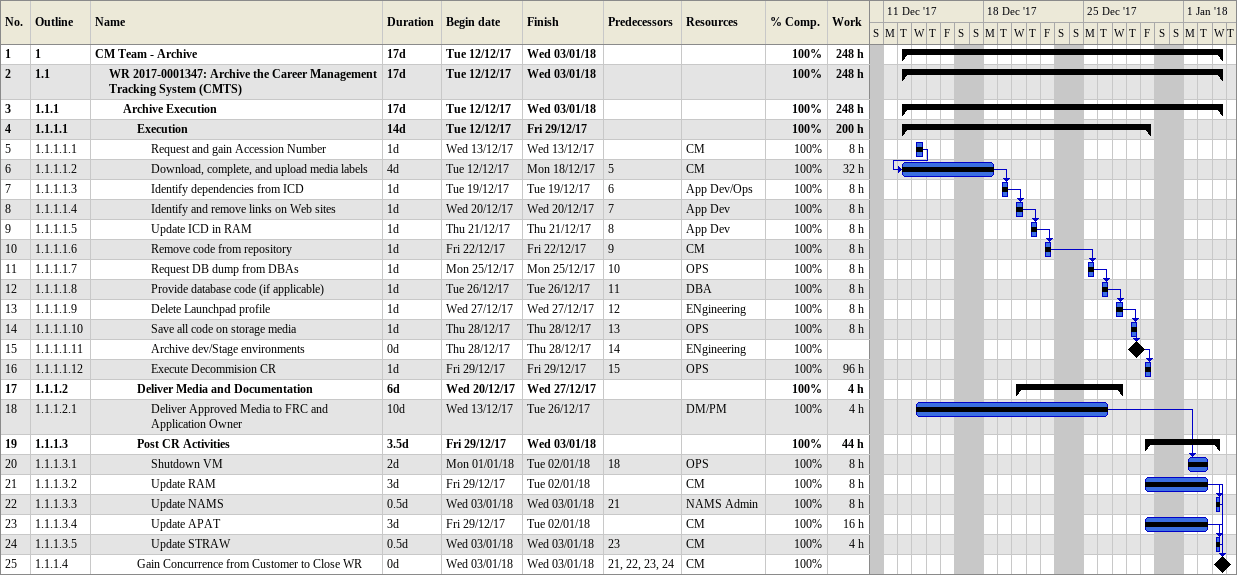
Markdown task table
| ID | WBS | Task | Duration | Start | Finish | Predecessors | Resources | % complete | Work (h) |
|---|---|---|---|---|---|---|---|---|---|
| 1 | 1 | **CM Team - Archive** | 17d | 2017-12-12 | 2018-01-03 |  |  | 100 | 248 |
| 2 | 1.1 | **WR 2017-0001347: Archive the Career Management Tracking System (CMTS)** | 17d | 2017-12-12 | 2018-01-03 |  |  | 100 | 248 |
| 3 | 1.1.1 | **Archive Execution** | 17d | 2017-12-12 | 2018-01-03 |  |  | 100 | 248 |
| 4 | 1.1.1.1 | **Execution** | 14d | 2017-12-12 | 2017-12-29 |  |  | 100 | 200 |
| 5 | 1.1.1.1.1 | Request and gain Accession Number | 1d | 2017-12-13 | 2017-12-13 |  | CM | 100 | 8 |
| 6 | 1.1.1.1.2 | Download, complete, and upload media labels | 4d | 2017-12-12 | 2017-12-18 | 5 | CM | 100 | 32 |
| 7 | 1.1.1.1.3 | Identify dependencies from ICD | 1d | 2017-12-19 | 2017-12-19 | 6 | App Dev/Ops | 100 | 8 |
| 8 | 1.1.1.1.4 | Identify and remove links on Web sites | 1d | 2017-12-20 | 2017-12-20 | 7 | App Dev | 100 | 8 |
| 9 | 1.1.1.1.5 | Update ICD in RAM | 1d | 2017-12-21 | 2017-12-21 | 8 | App Dev | 100 | 8 |
| 10 | 1.1.1.1.6 | Remove code from repository | 1d | 2017-12-22 | 2017-12-22 | 9 | CM | 100 | 8 |
| 11 | 1.1.1.1.7 | Request DB dump from DBAs | 1d | 2017-12-25 | 2017-12-25 | 10 | OPS | 100 | 8 |
| 12 | 1.1.1.1.8 | Provide database code (if applicable) | 1d | 2017-12-26 | 2017-12-26 | 11 | DBA | 100 | 8 |
| 13 | 1.1.1.1.9 | Delete Launchpad profile | 1d | 2017-12-27 | 2017-12-27 | 12 | ENgineering | 100 | 8 |
| 14 | 1.1.1.1.10 | Save all code on storage media | 1d | 2017-12-28 | 2017-12-28 | 13 | OPS | 100 | 8 |
| 15 | 1.1.1.1.11 | Archive dev/Stage environments | 0d | 2017-12-28 | 2017-12-28 | 14 | ENgineering | 100 |  |
| 16 | 1.1.1.1.12 | Execute Decommision CR | 1d | 2017-12-29 | 2017-12-29 | 15 | OPS | 100 | 96 |
| 17 | 1.1.1.2 | **Deliver Media and Documentation** | 6d | 2017-12-20 | 2017-12-27 |  |  | 100 | 4 |
| 18 | 1.1.1.2.1 | Deliver Approved Media to FRC and Application Owner | 10d | 2017-12-13 | 2017-12-26 |  | DM/PM | 100 | 4 |
| 19 | 1.1.1.3 | **Post CR Activities** | 3.5d | 2017-12-29 | 2018-01-03 |  |  | 100 | 44 |
| 20 | 1.1.1.3.1 | Shutdown VM | 2d | 2018-01-01 | 2018-01-02 | 18 | OPS | 100 | 8 |
| 21 | 1.1.1.3.2 | Update RAM | 3d | 2017-12-29 | 2018-01-02 |  | CM | 100 | 8 |
| 22 | 1.1.1.3.3 | Update NAMS | 0.5d | 2018-01-03 | 2018-01-03 | 21 | NAMS Admin | 100 | 8 |
| 23 | 1.1.1.3.4 | Update APAT | 3d | 2017-12-29 | 2018-01-02 |  | CM | 100 | 16 |
| 24 | 1.1.1.3.5 | Update STRAW | 0.5d | 2018-01-03 | 2018-01-03 | 23 | CM | 100 | 4 |
| 25 | 1.1.1.4 | Gain Concurrence from Customer to Close WR | 0d | 2018-01-03 | 2018-01-03 | 21, 22, 23, 24 | CM | 100 |  |
